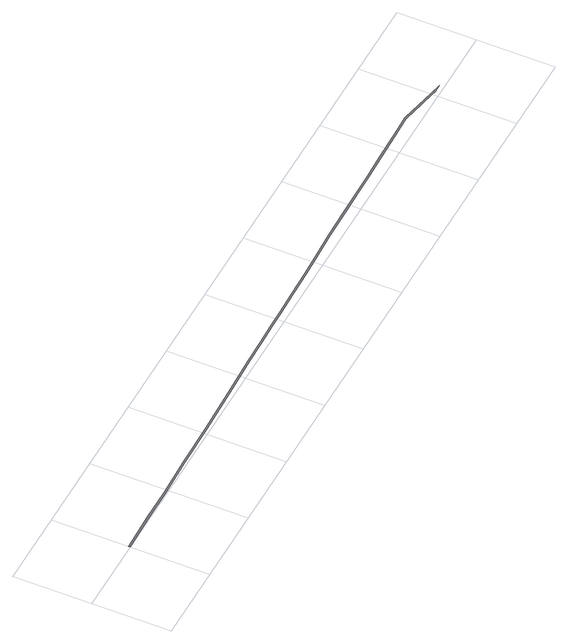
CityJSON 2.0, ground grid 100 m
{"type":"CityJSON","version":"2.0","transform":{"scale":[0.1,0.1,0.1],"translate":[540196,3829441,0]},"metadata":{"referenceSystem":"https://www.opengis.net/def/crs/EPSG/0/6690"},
"CityObjects":{
"road1":{"type":"Road","geometry":[{"type":"MultiSurface","lod":"1","boundaries":[[[0,1,2,3,4,5,6,7,8,9,10,11,12,13,14,15,16,17,18,19,20,21,22,23,24,25,26,27,28,29,30,31,32,33,34,35,36,37,38,39,40,41,42,43,44,45,46,47,48,49]]]}]}
},
"vertices":[
[530,17,0],[961,20,0],[1505,34,0],[2075,39,0],[2793,61,0],[3257,76,0],[3588,84,0],[3879,92,0],[4115,93,0],[4432,99,0],[4812,108,0],[5133,117,0],[5474,129,0],[5877,134,0],[6275,143,0],[6514,145,0],[6834,152,0],[7226,161,0],[7485,168,0],[7525,167,0],[7544,164,0],[7664,140,0],[8003,69,0],[8054,58,0],[8169,59,0],[8009,93,0],[7669,165,0],[7548,189,0],[7527,192,0],[7485,193,0],[7225,186,0],[6834,177,0],[6514,170,0],[6274,168,0],[5877,159,0],[5474,154,0],[5133,142,0],[4811,133,0],[4431,124,0],[4115,118,0],[3878,117,0],[3588,109,0],[3256,101,0],[2793,86,0],[2074,64,0],[1505,59,0],[961,45,0],[530,42,0],[6,31,0],[7,6,0]
]}
